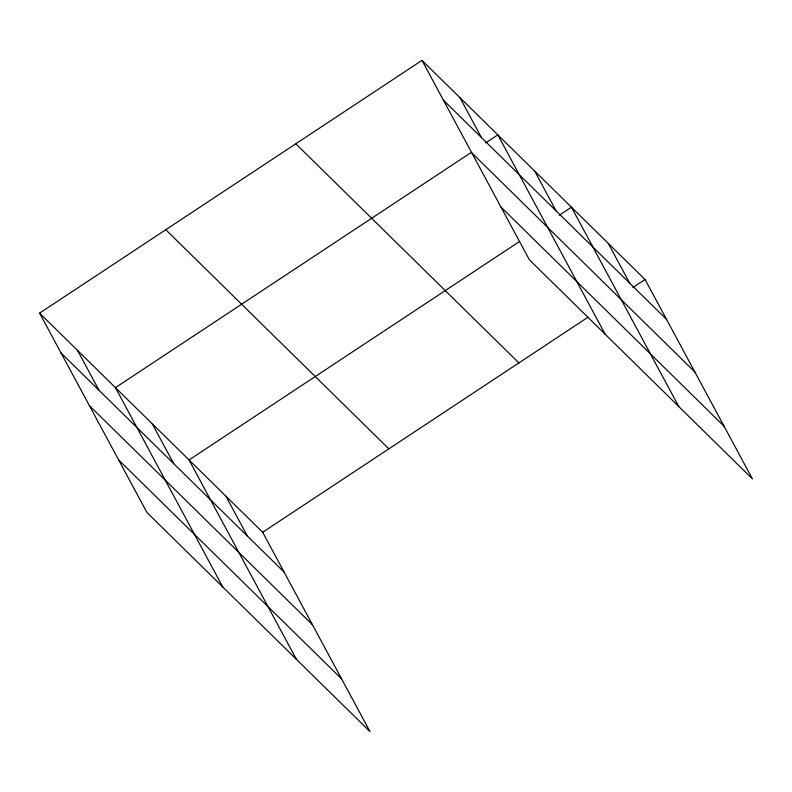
<?xml version="1.0" encoding="UTF-8"?>
<svg xmlns="http://www.w3.org/2000/svg" width="792" height="792" viewBox="0 0 792 792"><rect width="100%" height="100%" fill="white"/><g stroke="black" fill="none" stroke-linecap="round" stroke-linejoin="round"><path stroke-width="1.19" d="M39.6 313.137L262.667 532.264L370.012 731.63L146.946 512.503L39.6 313.137L421.988 60.37L645.054 279.497L752.4 478.863L529.333 259.736L421.988 60.37M471.369 152.361L115.444 387.644L222.79 587.011M485.615 142.946L497.831 134.878L605.177 334.234M519.542 241.491L189.05 459.954L296.396 659.32M559.231 215.256L571.438 207.187L678.784 406.543M262.667 532.264L588.07 317.166M632.838 287.565L645.054 279.497M443.461 100.237L666.518 319.364M471.794 152.876L694.861 372.002M500.999 207.098L724.056 426.225M295.802 143.788L518.869 362.914M165.785 229.73L388.852 448.856M61.063 353.014L284.13 572.131M89.407 405.643L312.474 624.769M118.602 459.875L341.669 678.991M608.246 243.342L629.719 283.209M534.64 171.032L556.103 210.9M459.914 97.624L481.378 137.491M225.859 496.109L247.332 535.976M152.252 423.799L173.715 463.667M77.517 350.391L98.99 390.258"/></g></svg>
